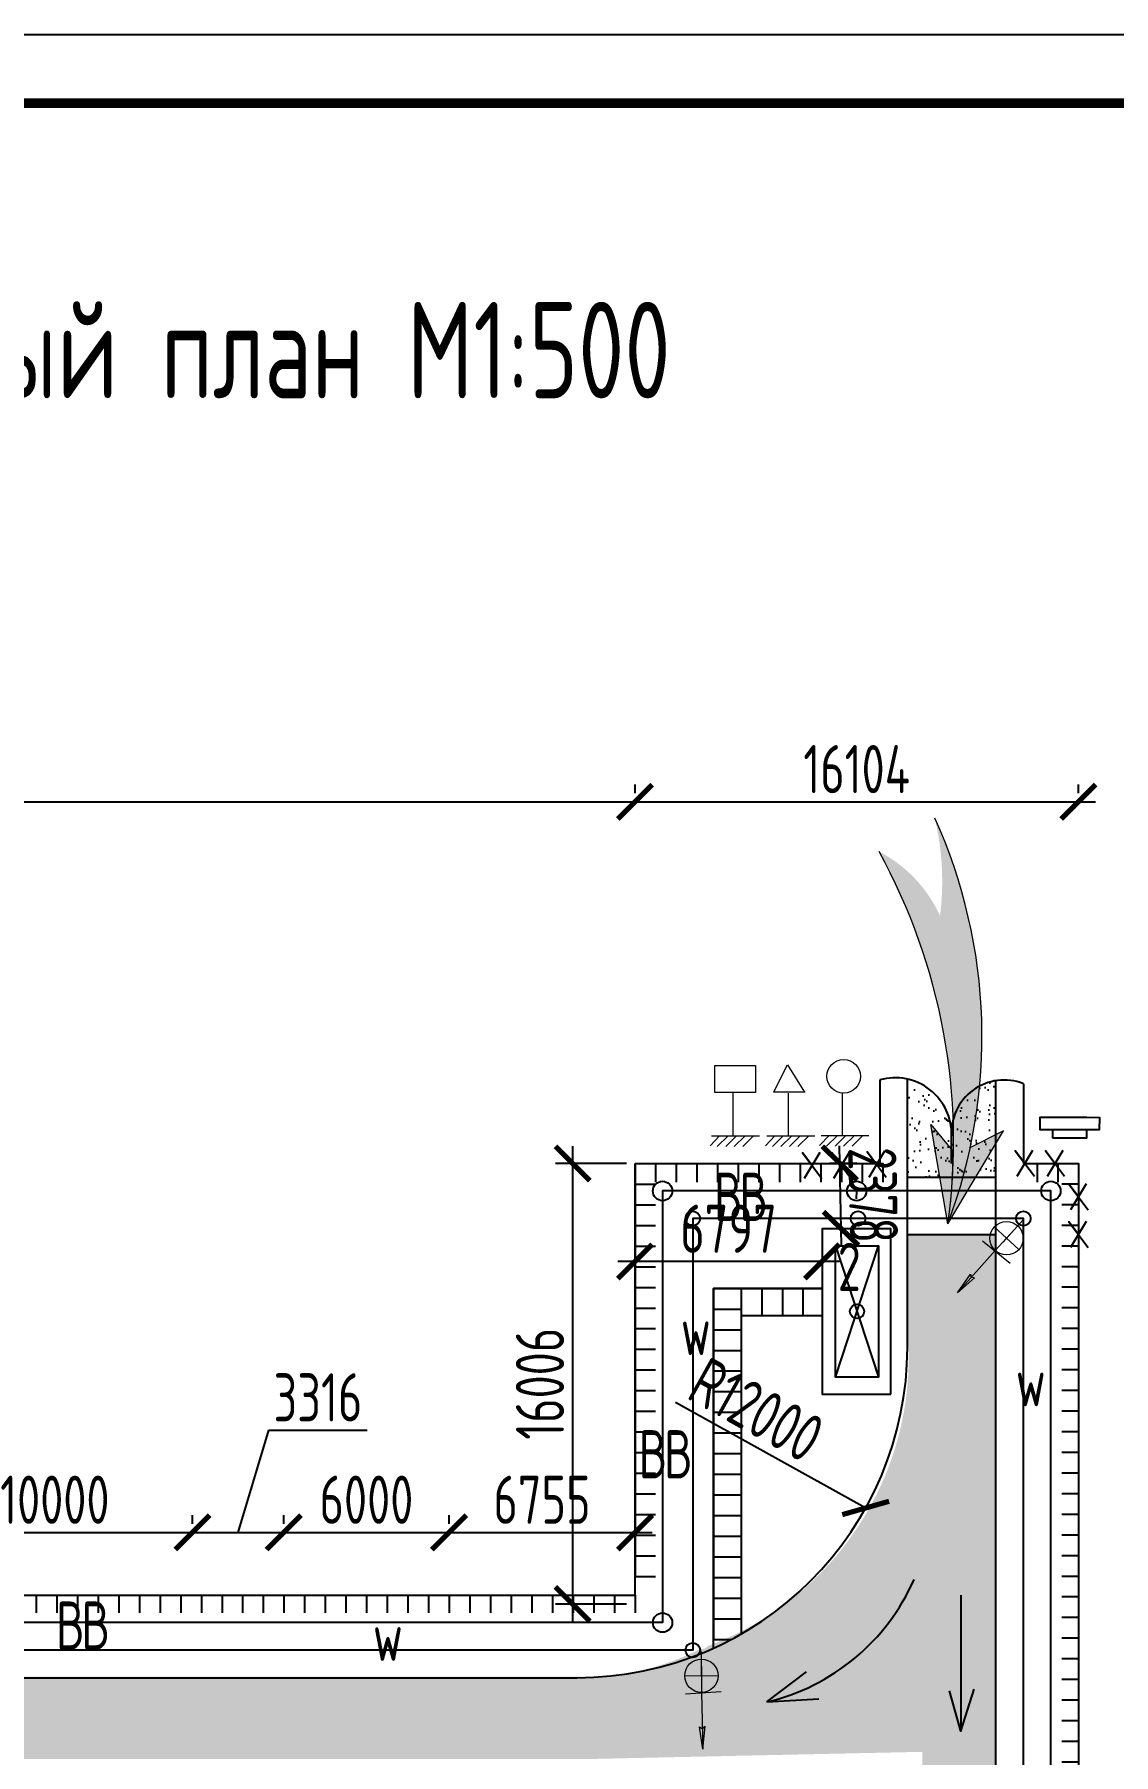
# Paper-space layout 'СГП' of a CAD drawing. Header units: millimetres. Extents: x 1 to 2190, y 0 to 1001.
# Drawn here: x 340.1 to 418.5, y 469.1 to 594.1 of the extents above; entities that cross this region are included whole.
import ezdxf

# ---------------------------------------------------------------- set-up
doc = ezdxf.new("R2010")
doc.units = ezdxf.units.MM
doc.header["$LTSCALE"] = 0.5
for name, color, linetype, lineweight in [('ЛИНИИ_01', 7, 'Continuous', 9), ('ТОЛСТЫЕ', 1, 'Continuous', 50), ('ТОНКИЕе', 7, 'Continuous', 25)]:
    doc.layers.add(name, color=color, linetype=linetype, lineweight=lineweight)
for name, color, linetype in [('размеры', 7, 'Continuous'), ('текст', 7, 'Continuous'), ('тонкие', 7, 'Continuous')]:
    doc.layers.add(name, color=color, linetype=linetype)
doc.styles.add('Наклонный', font='isocpeur.ttf', dxfattribs={"width": 0.7, "height": 3.5})
doc.dimstyles.new('СТРОИТЕЛЬНЫЙ', dxfattribs={"dimtxt": 3.5, "dimasz": 2.5, "dimexe": 1.25, "dimexo": 0.625, "dimtad": 1, "dimdec": 0, "dimlfac": 500, "dimdsep": 46, "dimtxsty": 'Наклонный', "dimblk1": 'ARCHTICK', "dimblk2": 'ARCHTICK', "dimsah": 1, "dimcen": 0, "dimdle": 1.25, "dimadec": 0, "dimazin": 0, "dimtfac": 0.75, "dimtdec": 0, "dimtmove": 0, "dimatfit": 3, "dimldrblk": 'ARCHTICK', "dimfxl": 1, "dimtolj": 1, "dimtzin": 0, "dimarcsym": 0})

# ---------------------------------------------------------------- blocks, each defined once
blk = doc.blocks.new('_ArchTick')
at = {"color": 0, "linetype": 'ByBlock', "const_width": 0.15}
blk.add_lwpolyline([(-0.5, -0.5), (0.5, 0.5)], dxfattribs=at)
blk = doc.blocks.new('*D886')
at = {"layer": 'Defpoints', "color": 0, "transparency": 16777216}
for p in [(331.555306633298, 485.2429005720159), (351.555306633298, 485.2429005720159), (351.555306633298, 485.2429005720159)]:
    blk.add_point(p, dxfattribs=at)
at = {"layer": 'размеры', "color": 0, "lineweight": -2, "transparency": 16777216}
for p, q in [((331.555306633298, 485.8679005720159), (331.555306633298, 486.4929005720159)), ((351.555306633298, 485.8679005720159), (351.555306633298, 486.4929005720159)), ((330.305306633298, 485.2429005720159), (352.805306633298, 485.2429005720159))]:
    blk.add_line(p, q, dxfattribs=at)
at = {"layer": 'размеры', "color": 0, "lineweight": -2, "transparency": 16777216, "xscale": 2.5, "yscale": 2.5, "zscale": 2.5, "rotation": 180}
blk.add_blockref('_ArchTick', (331.555306633298, 485.2429005720159), dxfattribs=at)
at = {"layer": 'размеры', "color": 0, "lineweight": -2, "transparency": 16777216, "xscale": 2.5, "yscale": 2.5, "zscale": 2.5}
blk.add_blockref('_ArchTick', (351.555306633298, 485.2429005720159), dxfattribs=at)
at = {"layer": 'размеры', "color": 0, "transparency": 16777216, "insert": (341.555306633298, 487.6179005720159), "char_height": 3.5, "attachment_point": 5, "style": 'Наклонный'}
blk.add_mtext('\\A1;10000', dxfattribs=at)
blk = doc.blocks.new('*D887')
at = {"layer": 'Defpoints', "color": 0, "transparency": 16777216}
for p in [(351.555306633298, 485.2429005720159), (358.1878144147295, 485.2429005720159), (358.1878144147295, 485.2429005720159)]:
    blk.add_point(p, dxfattribs=at)
at = {"layer": 'размеры', "color": 0, "lineweight": -2, "transparency": 16777216}
for p, q in [((354.8715605240137, 485.2429005720159), (357.1028105240137, 492.6804005720159)), ((357.1028105240137, 492.6804005720159), (364.2328105240137, 492.6804005720159)), ((351.555306633298, 485.8679005720159), (351.555306633298, 486.4929005720159)), ((358.1878144147295, 485.8679005720159), (358.1878144147295, 486.4929005720159)), ((350.305306633298, 485.2429005720159), (359.4378144147295, 485.2429005720159))]:
    blk.add_line(p, q, dxfattribs=at)
at = {"layer": 'размеры', "color": 0, "lineweight": -2, "transparency": 16777216, "xscale": 2.5, "yscale": 2.5, "zscale": 2.5, "rotation": 180}
blk.add_blockref('_ArchTick', (351.555306633298, 485.2429005720159), dxfattribs=at)
at = {"layer": 'размеры', "color": 0, "lineweight": -2, "transparency": 16777216, "xscale": 2.5, "yscale": 2.5, "zscale": 2.5}
blk.add_blockref('_ArchTick', (358.1878144147295, 485.2429005720159), dxfattribs=at)
at = {"layer": 'размеры', "color": 0, "transparency": 16777216, "insert": (360.6678105240137, 495.0554005720159), "char_height": 3.5, "attachment_point": 5, "style": 'Наклонный'}
blk.add_mtext('\\A1;3316', dxfattribs=at)
blk = doc.blocks.new('*D888')
at = {"layer": 'Defpoints', "color": 0, "transparency": 16777216}
for p in [(358.1878144147295, 485.2429005720159), (370.1878144147295, 485.2429005720159), (370.1878144147295, 485.2429005720159)]:
    blk.add_point(p, dxfattribs=at)
at = {"layer": 'размеры', "color": 0, "lineweight": -2, "transparency": 16777216}
for p, q in [((358.1878144147295, 485.8679005720159), (358.1878144147295, 486.4929005720159)), ((370.1878144147295, 485.8679005720159), (370.1878144147295, 486.4929005720159)), ((356.9378144147295, 485.2429005720159), (371.4378144147295, 485.2429005720159))]:
    blk.add_line(p, q, dxfattribs=at)
at = {"layer": 'размеры', "color": 0, "lineweight": -2, "transparency": 16777216, "xscale": 2.5, "yscale": 2.5, "zscale": 2.5, "rotation": 180}
blk.add_blockref('_ArchTick', (358.1878144147295, 485.2429005720159), dxfattribs=at)
at = {"layer": 'размеры', "color": 0, "lineweight": -2, "transparency": 16777216, "xscale": 2.5, "yscale": 2.5, "zscale": 2.5}
blk.add_blockref('_ArchTick', (370.1878144147295, 485.2429005720159), dxfattribs=at)
at = {"layer": 'размеры', "color": 0, "transparency": 16777216, "insert": (364.1878144147295, 487.6179005720159), "char_height": 3.5, "attachment_point": 5, "style": 'Наклонный'}
blk.add_mtext('\\A1;6000', dxfattribs=at)
blk = doc.blocks.new('*D889')
at = {"layer": 'Defpoints', "color": 0, "transparency": 16777216}
for p in [(370.1878144147295, 485.2429005720159), (383.6975652612928, 485.2429005720159), (383.6975652612928, 480.6889803076924)]:
    blk.add_point(p, dxfattribs=at)
at = {"layer": 'размеры', "color": 0, "lineweight": -2, "transparency": 16777216}
for p, q in [((370.1878144147295, 485.8679005720159), (370.1878144147295, 486.4929005720159)), ((383.6975652612928, 481.3139803076924), (383.6975652612928, 486.4929005720159)), ((368.9378144147295, 485.2429005720159), (384.9475652612928, 485.2429005720159))]:
    blk.add_line(p, q, dxfattribs=at)
at = {"layer": 'размеры', "color": 0, "lineweight": -2, "transparency": 16777216, "xscale": 2.5, "yscale": 2.5, "zscale": 2.5, "rotation": 180}
blk.add_blockref('_ArchTick', (370.1878144147295, 485.2429005720159), dxfattribs=at)
at = {"layer": 'размеры', "color": 0, "lineweight": -2, "transparency": 16777216, "xscale": 2.5, "yscale": 2.5, "zscale": 2.5}
blk.add_blockref('_ArchTick', (383.6975652612928, 485.2429005720159), dxfattribs=at)
at = {"layer": 'размеры', "color": 0, "transparency": 16777216, "insert": (376.9426898380111, 487.6179005720159), "char_height": 3.5, "attachment_point": 5, "style": 'Наклонный'}
blk.add_mtext('\\A1;6755', dxfattribs=at)
blk = doc.blocks.new('*D890')
at = {"layer": 'Defpoints', "color": 0, "transparency": 16777216}
for p in [(383.6975652612929, 512.0507975579551), (379.1677189151482, 480.0389803076926), (383.6975652612929, 480.0389803076926)]:
    blk.add_point(p, dxfattribs=at)
at = {"layer": 'размеры', "color": 0, "lineweight": -2, "transparency": 16777216}
for p, q in [((379.1677189151482, 513.3007975579551), (379.1677189151482, 478.7889803076926)), ((383.0725652612929, 512.0507975579551), (377.9177189151482, 512.0507975579551)), ((383.0725652612929, 480.0389803076926), (377.9177189151482, 480.0389803076926))]:
    blk.add_line(p, q, dxfattribs=at)
at = {"layer": 'размеры', "color": 0, "lineweight": -2, "transparency": 16777216, "xscale": 2.5, "yscale": 2.5, "zscale": 2.5}
for p, rotation in [((379.1677189151482, 512.0507975579551), 90), ((379.1677189151482, 480.0389803076926), 270)]:
    blk.add_blockref('_ArchTick', p, dxfattribs=dict(at, rotation=rotation))
at = {"layer": 'размеры', "color": 0, "transparency": 16777216, "insert": (376.7927189151483, 496.0448889328237), "char_height": 3.5, "attachment_point": 5, "rotation": 90, "style": 'Наклонный'}
blk.add_mtext('\\A1;16006', dxfattribs=at)
blk = doc.blocks.new('*D920')
at = {"layer": 'Defpoints', "color": 0, "transparency": 16777216}
for p in [(234.4316464253334, 538.3271175480018), (383.6975652612928, 538.3271175480018), (383.6975652612928, 538.3271175480018)]:
    blk.add_point(p, dxfattribs=at)
at = {"layer": 'размеры', "color": 0, "lineweight": -2, "transparency": 16777216}
for p, q in [((234.4316464253334, 538.9521175480018), (234.4316464253334, 539.5771175480018)), ((383.6975652612928, 538.9521175480018), (383.6975652612928, 539.5771175480018)), ((233.1816464253334, 538.3271175480018), (384.9475652612928, 538.3271175480018))]:
    blk.add_line(p, q, dxfattribs=at)
at = {"layer": 'размеры', "color": 0, "lineweight": -2, "transparency": 16777216, "xscale": 2.5, "yscale": 2.5, "zscale": 2.5, "rotation": 180}
blk.add_blockref('_ArchTick', (234.4316464253334, 538.3271175480018), dxfattribs=at)
at = {"layer": 'размеры', "color": 0, "lineweight": -2, "transparency": 16777216, "xscale": 2.5, "yscale": 2.5, "zscale": 2.5}
blk.add_blockref('_ArchTick', (383.6975652612928, 538.3271175480018), dxfattribs=at)
at = {"layer": 'размеры', "color": 0, "transparency": 16777216, "insert": (309.0646058433131, 540.7021175480018), "char_height": 3.5, "attachment_point": 5, "style": 'Наклонный'}
blk.add_mtext('\\A1;74633', dxfattribs=at)
blk = doc.blocks.new('*D921')
at = {"layer": 'Defpoints', "color": 0, "transparency": 16777216}
for p in [(383.6975652612928, 538.3271175480018), (415.9062832466385, 538.3271175480018), (415.9062832466385, 538.3271175480018)]:
    blk.add_point(p, dxfattribs=at)
at = {"layer": 'размеры', "color": 0, "lineweight": -2, "transparency": 16777216}
for p, q in [((383.6975652612928, 538.9521175480018), (383.6975652612928, 539.5771175480018)), ((415.9062832466385, 538.9521175480018), (415.9062832466385, 539.5771175480018)), ((382.4475652612928, 538.3271175480018), (417.1562832466385, 538.3271175480018))]:
    blk.add_line(p, q, dxfattribs=at)
at = {"layer": 'размеры', "color": 0, "lineweight": -2, "transparency": 16777216, "xscale": 2.5, "yscale": 2.5, "zscale": 2.5, "rotation": 180}
blk.add_blockref('_ArchTick', (383.6975652612928, 538.3271175480018), dxfattribs=at)
at = {"layer": 'размеры', "color": 0, "lineweight": -2, "transparency": 16777216, "xscale": 2.5, "yscale": 2.5, "zscale": 2.5}
blk.add_blockref('_ArchTick', (415.9062832466385, 538.3271175480018), dxfattribs=at)
at = {"layer": 'размеры', "color": 0, "transparency": 16777216, "insert": (399.8019242539656, 540.7021175480018), "char_height": 3.5, "attachment_point": 5, "style": 'Наклонный'}
blk.add_mtext('\\A1;16104', dxfattribs=at)
blk = doc.blocks.new('*D1062')
at = {"layer": 'Defpoints', "color": 0, "transparency": 16777216}
for p in [(379.4823377050197, 498.6889803076918), (400.4538589165668, 487.0187061860768)]:
    blk.add_point(p, dxfattribs=at)
at = {"layer": 'размеры', "color": 0, "lineweight": -2, "transparency": 16777216}
blk.add_line((386.6432383853793, 494.704067956582), (400.4538589165668, 487.0187061860768), dxfattribs=at)
at = {"layer": 'размеры', "color": 0, "lineweight": -2, "transparency": 16777216, "xscale": 2.5, "yscale": 2.5, "zscale": 2.5, "rotation": 330.9048495716024}
blk.add_blockref('_ArchTick', (400.4538589165668, 487.0187061860768), dxfattribs=at)
at = {"layer": 'размеры', "color": 0, "transparency": 16777216, "insert": (392.518886068055, 494.1523474122237), "char_height": 3.5, "attachment_point": 5, "rotation": 330.9048495716025, "style": 'Наклонный'}
blk.add_mtext('\\A1;R12000', dxfattribs=at)
blk = doc.blocks.new('*D1095')
at = {"layer": 'Defpoints', "color": 0, "transparency": 16777216}
for p in [(397.1975652612927, 512.0507975579549), (398.5695301066197, 512.0776544504556), (397.290650355501, 507.2956131346649)]:
    blk.add_point(p, dxfattribs=at)
at = {"layer": 'размеры', "color": 0, "lineweight": -2, "transparency": 16777216}
for p, q in [((398.6870798839878, 506.0727094583854), (398.5450654234598, 513.3274150192359)), ((397.8224455456828, 512.0630298995347), (399.8192906753999, 512.1021191336155)), ((397.9155306398911, 507.3078454762448), (399.9123757696081, 507.3469347103256))]:
    blk.add_line(p, q, dxfattribs=at)
at = {"layer": 'размеры', "color": 0, "lineweight": -2, "transparency": 16777216, "xscale": 2.5, "yscale": 2.5, "zscale": 2.5}
for p, rotation in [((398.5695301066197, 512.0776544504556), 91.12145007737286), ((398.6626152008279, 507.3224700271657), 271.1214500773729)]:
    blk.add_blockref('_ArchTick', p, dxfattribs=dict(at, rotation=rotation))
at = {"layer": 'размеры', "color": 0, "transparency": 16777216, "insert": (400.9906177344063, 509.7465451368144), "char_height": 3.5, "attachment_point": 5, "rotation": 271.12145007737286, "style": 'Наклонный'}
blk.add_mtext('\\A1;2378', dxfattribs=at)
blk = doc.blocks.new('*D1096')
at = {"layer": 'Defpoints', "color": 0, "transparency": 16777216}
for p in [(383.6975652612928, 506.7969054090467), (397.290650355501, 507.295613134665), (383.6975652612928, 504.9312459667171)]:
    blk.add_point(p, dxfattribs=at)
at = {"layer": 'размеры', "color": 0, "lineweight": -2, "transparency": 16777216}
for p, q in [((397.290650355501, 506.670613134665), (397.290650355501, 503.6812459667171)), ((383.6975652612928, 506.1719054090467), (383.6975652612928, 503.6812459667171)), ((398.540650355501, 504.9312459667171), (382.4475652612928, 504.9312459667171))]:
    blk.add_line(p, q, dxfattribs=at)
at = {"layer": 'размеры', "color": 0, "lineweight": -2, "transparency": 16777216, "xscale": 2.5, "yscale": 2.5, "zscale": 2.5, "rotation": 180}
blk.add_blockref('_ArchTick', (383.6975652612928, 504.9312459667171), dxfattribs=at)
at = {"layer": 'размеры', "color": 0, "lineweight": -2, "transparency": 16777216, "xscale": 2.5, "yscale": 2.5, "zscale": 2.5}
blk.add_blockref('_ArchTick', (397.290650355501, 504.9312459667171), dxfattribs=at)
at = {"layer": 'размеры', "color": 0, "transparency": 16777216, "insert": (390.4941078083968, 507.3062459667171), "char_height": 3.5, "attachment_point": 5, "style": 'Наклонный'}
blk.add_mtext('\\A1;6797', dxfattribs=at)

psp = doc.layouts.new('СГП')

# ---------------------------------------------------------------- hatches: boundary and pattern name
at = {"layer": 'размеры', "lineweight": 9}
for points in [[(405.4774394919358, 537.1454289702863, -0.08970035676984574), (405.8529311198023, 530.0401510635218, -2.138030897860004e-05), (405.8532807684037, 530.0393813017379, 2.138030897289764e-05), (405.8529311198023, 530.0401510635218, -4.935214191338821e-06), (405.8528814767105, 530.0397595786724, 4.935214191338821e-06), (405.8529311198023, 530.0401510635218, 0.1675100277211067), (401.4218470825869, 534.7176967741436, -0.1619952801380278), (406.4189829075129, 507.6636586395873), (406.4190938326794, 507.6638434814183, 0.199010551649824)], [(406.7610711792021, 511.1182505944864, 0.01476384780131017), (406.7862162814234, 512.9424145307357), (405.1939720071074, 514.8845052582831), (406.4191390645345, 507.6647786098497, 0.01991965994687339)], [(410.4725493557853, 514.4183770980092), (408.0477883561022, 513.2037047154424, -0.03752727484990891), (406.4190938326794, 507.6638434814183)]]:
    psp.add_hatch(color=256, dxfattribs=at).paths.add_polyline_path(points)
at = {"layer": 'тонкие', "transparency": 33554687}
h = psp.add_hatch(dxfattribs=at)
h.set_pattern_fill('AR-SAND', scale=0.03)
h.set_pattern_definition([(37.50000000000001, (-0.07652394765045756, 0.05258672223175154), (-0.04800093887952137, 1.468239711988027), [0, -1.15824, 0, -1.2954, 0, -1.23825]), (7.499999999999999, (-0.07652394765045756, 0.05258672223175154), (1.348569849414008, 2.150475301705063), [0, -0.6248400000000001, 0, -1.04394, 0, -0.40005]), (327.5, (-1.013783947650458, 0.05258672223175154), (2.372977110724374, 0.004311554035637286), [0, -0.3809999999999999, 0, -1.3716, 0, -1.7907]), (317.5, (-1.013783947650458, 0.05258672223175154), (2.290669357416891, 0.6687879697716489), [0, -0.1905, 0, -0.8991599999999998, 0, -1.0287])])
h.paths.add_polyline_path([(406.6888478479048, 514.4106583277411, -0.02190996202957804), (406.6943104758293, 514.0507975579554, -0.02356026894981517), (406.6888478479048, 514.4106583277411, 0.3347853405601999), (403.4823377050201, 518.1783549218128), (403.4823377050201, 512.0507975579549), (403.4823377050201, 511.0507975579548), (409.9062832466385, 511.0507975579548), (409.9062832466385, 518.0620627287274, 0.3595811659035494)])
h = psp.add_hatch(dxfattribs=at)
h.set_pattern_fill('AR-SAND', scale=0.03)
h.set_pattern_definition([(37.50000000000001, (0.5875013673772855, 0.6611234265805024), (-0.04800093887952137, 1.468239711988027), [0, -1.15824, 0, -1.2954, 0, -1.23825]), (7.499999999999999, (0.5875013673772855, 0.6611234265805024), (1.348569849414008, 2.150475301705063), [0, -0.6248400000000001, 0, -1.04394, 0, -0.40005]), (327.5, (-0.3497586326227147, 0.6611234265805024), (2.372977110724374, 0.004311554035637286), [0, -0.3809999999999999, 0, -1.3716, 0, -1.7907]), (317.5, (-0.3497586326227147, 0.6611234265805024), (2.290669357416891, 0.6687879697716489), [0, -0.1905, 0, -0.8991599999999998, 0, -1.0287])])
edge = h.paths.add_edge_path()
edge.add_line((409.8160738257857, 506.898285112258), (403.4059961872144, 506.898285112258))
edge.add_line((403.4059961872144, 506.898285112258), (403.5394713472451, 499.297517012041))
edge.add_arc((381.2285052552062, 497.9471446510527), 22.35179441283031, -69.69425083468252, 3.463604715130316, ccw=False)
edge.add_arc((388.5555905763206, 477.2975170120413), 0.531629223122321, 257.918906680566, 323.91856666645396, ccw=False)
edge.add_arc((379.9892103180422, 493.3892509059815), 18.63957639676645, 270.4830739203128, 296.9755837467448, ccw=False)
edge.add_line((380.1463630200479, 474.750337008462), (325.8257941570428, 474.7503370084621))
edge.add_line((325.8257941570428, 474.7503370084621), (325.8257941570428, 468.7575353471768))
edge.add_line((325.8257941570428, 468.7575353471768), (337.3301654474814, 468.7575353471768))
edge.add_line((337.3301654474814, 468.7575353471768), (337.3301654474814, 469.9660420926438))
edge.add_line((337.3301654474814, 469.9660420926438), (337.5981627593085, 468.7832675134143))
edge.add_line((337.5981627593085, 468.7832675134143), (380.5667769028952, 468.7832675134143))
edge.add_line((380.5667769028952, 468.7832675134143), (404.5667769028952, 469.3010306421232))
edge.add_line((404.5667769028952, 469.3010306421232), (404.5667769028952, 468.2711142109))
edge.add_line((404.5667769028952, 468.2711142109), (409.8160738257857, 468.2711142109))
edge.add_line((409.8160738257857, 468.2711142109), (409.8160738257857, 506.898285112258))
h.paths.add_polyline_path([(395.1912611726912, 469.3972957056337), (400.490049051479, 469.3972957056337)], flags=16)

# ---------------------------------------------------------------- linework, layer by layer
at = {"layer": 'ЛИНИИ_01', "lineweight": 20}
for p, q in [((409.7895717601647, 507.4365133623141), (411.5804188388752, 505.7959186070436)), ((411.5052926771452, 507.5116395240339), (409.8646979218861, 505.7207924453334)), ((411.8781548392683, 507.9186499156352), (410.4297212656936, 506.3375629192117)), ((409.8646979218861, 505.7207924453334), (407.118637342544, 502.6558516030283)), ((407.118637342544, 502.6558516030283), (408.0610565717119, 504.0060133792818)), ((407.118637342544, 502.6558516030283), (408.3575715703415, 503.7403481704692)), ((408.0610565717119, 504.0060133792818), (408.1264489197845, 503.7482966519751)), ((408.3575715703415, 503.7403481704692), (408.0942470067993, 503.7771482378384)), ((388.5076199646541, 476.5910460586705), (388.526979869547, 474.4468862928414)), ((388.5126036768015, 476.0390869900542), (388.5345320268485, 473.6104652496966)), ((387.309256981645, 474.813811944852), (389.7378787220177, 474.8357402948974)), ((388.5345320268485, 473.6104652496966), (388.6172012259399, 469.4961151338497)), ((388.6172012259399, 469.4961151338497), (388.3853471955675, 471.1262484210878)), ((388.3853471955675, 471.1262484210878), (388.6089599073997, 470.9824032757849)), ((388.7833863688161, 471.134246179855), (388.5657323375143, 470.9815347088349)), ((388.6172012259399, 469.4961151338497), (388.7833863688161, 471.134246179855))]:
    psp.add_line(p, q, dxfattribs=at)
for centre in [(410.6849952995149, 506.6162159846845), (388.5235678518238, 474.8247761198755)]:
    psp.add_circle(centre, 1.214360367678296, dxfattribs=at)
at = {"layer": 'размеры', "color": 0, "lineweight": 20}
for p, q in [((389.484512693085, 519.1702829285784), (392.4456928573218, 519.1702829285784)), ((389.484512693085, 517.2050894975268), (389.484512693085, 519.1702829285784)), ((392.4456928573218, 519.1702829285784), (392.4456928573218, 517.2050894975268)), ((393.7709914467187, 517.2464641420197), (394.7856601291924, 519.2116575730734)), ((394.7856601291924, 519.2116575730734), (396.0074122881988, 517.225776819771)), ((392.4456928573218, 517.2050894975268), (389.484512693085, 517.2050894975268)), ((390.8309072019829, 514.0763851414786), (390.8309072019829, 517.1671704811722)), ((393.7502802837762, 517.2464641420197), (396.0488252297864, 517.2464641420197)), ((394.8433266884595, 514.0682151819326), (394.8433266884595, 517.1590005216099)), ((398.7803995835193, 514.0927993751657), (398.7803995835193, 517.1835847148441)), ((389.1554238565795, 513.3334158012274), (389.8414683401706, 514.0667846261899)), ((389.2627427779435, 514.06907444431), (392.7402005268732, 514.06907444431)), ((389.6697662974248, 513.2789757239634), (390.4575751996372, 514.0667846261899)), ((390.2858731568913, 513.2789757239634), (391.0736820591328, 514.0667846261899)), ((390.9019800163869, 513.2789757239634), (391.6897889185993, 514.0667846261899)), ((391.5180868758534, 513.2789757239634), (392.305895778095, 514.0667846261899)), ((393.1678433430852, 513.325245841665), (393.8538878266763, 514.0586146666437)), ((393.27516226442, 514.0609044847488), (396.7526200133498, 514.0609044847488)), ((393.6821857839304, 513.2708057644174), (394.4699946861429, 514.0586146666437)), ((394.298292643397, 513.2708057644174), (395.0861015456094, 514.0586146666437)), ((394.9143995028635, 513.2708057644174), (395.702208405105, 514.0586146666437)), ((395.5305063623591, 513.2708057644174), (396.3183152645715, 514.0586146666437)), ((397.1049162381451, 513.3498300348992), (397.7909607217362, 514.0831988598782)), ((397.212235159509, 514.0854886779821), (400.6896929084096, 514.0854886779821)), ((397.6192586789903, 513.2953899576505), (398.4070675812027, 514.0831988598782)), ((398.2353655384568, 513.2953899576505), (399.0231744406692, 514.0831988598782)), ((398.8514723979233, 513.2953899576505), (399.6392813001648, 514.0831988598782)), ((399.4675792574189, 513.2953899576505), (400.2553881596314, 514.0831988598782))]:
    psp.add_line(p, q, dxfattribs=at)
at = {"layer": 'размеры', "lineweight": 9}
for p, q in [((406.4191751394155, 507.6645660258068), (405.1937367639204, 514.8858915112701)), ((405.1937664242986, 514.8847560115464), (406.7908837939109, 512.9367214766864)), ((406.4192123025496, 507.6640408953438), (410.4725493557742, 514.4183770980128)), ((410.4725493557742, 514.4183770980128), (407.9824274337083, 513.1709624750868))]:
    psp.add_line(p, q, dxfattribs=at)
at = {"layer": 'размеры', "lineweight": 20}
for p, q in [((408.9434892341421, 506.4394498156801), (410.9513675129992, 504.8034698254132)), ((387.3706976333893, 473.5075897573279), (389.9548719620456, 473.6809355111663))]:
    psp.add_line(p, q, dxfattribs=at)
at = {"layer": 'размеры', "color": 0, "lineweight": 20}
psp.add_circle((398.8544515001913, 518.382462025028), 1.21763944811989, dxfattribs=at)
at = {"layer": 'размеры', "lineweight": 9}
for centre, radius, start, end in [((370.3798493418008, 521.2685658955579), 38.52162529592331, 339.3194752966173, 24.34210224757059), ((363.2647963457255, 513.6812017674254), 43.57171838590821, 352.0635219412476, 28.86868140219774), ((375.891343506414, 512.4560281820457), 30.89870119382171, 351.1581966276299, 0.9031900811228988)]:
    psp.add_arc(centre, radius, start, end, dxfattribs=at)
at = {"layer": 'ТОЛСТЫЕ', "color": 0, "const_width": 0.7}
psp.add_lwpolyline([(20.90752028795123, 5.083437231312928), (835.9075202879512, 5.083437231312928), (835.9075202879512, 589.0834372313129), (20.90752028795123, 589.0834372313129)], close=True, dxfattribs=at)
at = {"layer": 'тонкие', "color": 0}
psp.add_lwpolyline([(840.9075202879512, 0.0834372313129279), (0.907520287951229, 0.0834372313129279), (0.907520287951229, 594.0834372313129), (840.9075202879512, 594.0834372313129)], close=True, dxfattribs=at)
at = {"layer": 'ТОНКИЕе', "color": 0}
psp.add_lwpolyline([(506.0456544930107, 90.65285980953553), (264.4316464253334, 90.65285980953553, -0.4142135623730951), (240.4316464253334, 114.6528598095355), (240.4316464253334, 450.6889803076924, -0.4142135623730951), (264.4316464253334, 474.6889803076924), (379.4823377050201, 474.6889803076922, 0.4142135623730953), (403.4823377050201, 498.6889803076922), (403.4823377050201, 518.0831291002291)], format="xyb", dxfattribs=at)
at = {"layer": 'ТОНКИЕе'}
for points in [[(401.4823377050201, 518.1255975599456), (401.4823377050201, 512.0507975579549)], [(403.4823377050201, 512.0507975579549), (403.4823377050201, 518.1783549218128)], [(409.9062832466385, 363.0441355276169), (409.9062832466385, 518.0620627287274)], [(411.9062832466385, 517.8446866004056), (411.9062832466385, 512.0507975579549)], [(414.0237236251653, 514.504074964219), (413.1237236251653, 514.504074964219), (413.1237236251653, 515.404074964219), (416.5239664029467, 515.404074964219), (417.4462485215502, 515.3809155473616), (417.4239664029466, 514.504074964219), (416.5239664029467, 514.504074964219)], [(406.6943104758293, 512.0507975579549), (406.6943104758293, 514.0507975579549)], [(414.0237236251653, 513.9125576026604), (416.5239664029467, 513.9125576026604), (416.5239664029467, 514.504074964219), (414.0237236251653, 514.504074964219), (414.0237236251653, 513.9125576026604)], [(396.5570964406063, 511.8914528952428), (395.8659424253297, 512.8122886259864), (397.2589380639744, 510.9563778904888)], [(396.0062844803867, 510.9712015601125), (397.1457940096603, 512.8665143551948)], [(398.6968331065284, 511.8914528952428), (398.0056790912518, 512.8122886259864), (399.3986747298965, 510.9563778904888)], [(398.1460211463088, 510.9712015601125), (399.2855306755824, 512.8665143551948)], [(401.2463688603086, 511.9824218378835), (400.555214845032, 512.9032575686272), (401.9482104836767, 511.0473468331296)], [(400.6955569000891, 511.0621705027532), (401.8350664293627, 512.9574832978356)], [(412.0071074803484, 512.0507975579549), (411.3159534650718, 512.9716332886985), (412.7089491037165, 511.1157225532009)], [(411.4562955201288, 511.1305462228246), (412.5958050494024, 513.0258590179069)], [(414.2050616357367, 512.0507975579549), (413.5139076204601, 512.9716332886985), (414.9069032591048, 511.1157225532009)], [(413.6542496755171, 511.1305462228246), (414.7937592047907, 513.0258590179069)], [(234.4316464253334, 474.6889803076924), (234.4316464253334, 480.6889803076924), (383.6975652612928, 480.6889803076924), (383.6975652612928, 512.0507975579549)], [(383.6975652612928, 512.0507975579549), (401.4823377050201, 512.0507975579549)], [(383.6975652612928, 512.0507975579549), (385.1975652612928, 512.0507975579549), (385.1975652612928, 510.6875737646555)], [(383.6975652612928, 512.0507975579549), (383.6975652612928, 510.5507975579548), (385.1780048589017, 510.5507975579548)], [(385.1975652612928, 512.0507975579549), (386.6975652612928, 512.0507975579549), (386.6975652612928, 510.6875737646555)], [(386.6975652612928, 512.0507975579549), (388.1975652612928, 512.0507975579549), (388.1975652612928, 510.6875737646555)], [(388.1975652612928, 512.0507975579549), (389.6975652612928, 512.0507975579549), (389.6975652612928, 510.6875737646555)], [(389.6975652612928, 512.0507975579549), (391.1975652612928, 512.0507975579549), (391.1975652612928, 510.6875737646555)], [(391.1975652612928, 512.0507975579549), (392.6975652612928, 512.0507975579549), (392.6975652612928, 510.6875737646555)], [(392.6975652612928, 512.0507975579549), (394.1975652612928, 512.0507975579549), (394.1975652612928, 510.6875737646555)], [(394.1975652612928, 512.0507975579549), (395.6975652612928, 512.0507975579549), (395.6975652612928, 510.6875737646555)], [(395.6975652612928, 512.0507975579549), (397.1975652612928, 512.0507975579549), (397.1975652612928, 510.6875737646555)], [(397.1975652612928, 512.0507975579549), (398.6975652612928, 512.0507975579549), (398.6975652612928, 510.6875737646555)], [(397.1975652612928, 512.0507975579549), (398.6975652612928, 512.0507975579549), (398.6975652612928, 510.6875737646555)], [(398.6975652612928, 512.0507975579549), (400.1975652612928, 512.0507975579549), (400.1975652612928, 510.6875737646555)], [(400.1975652612928, 512.0507975579549), (401.6975652612928, 512.0507975579549), (401.6975652612928, 510.6875737646555)], [(411.9062832466385, 512.0507975579549), (415.9062832466385, 512.0507975579549)], [(412.0260502847656, 512.0782026203658), (412.9062832466385, 512.0507975579549), (412.9062832466385, 510.6875737646555)], [(412.9062832466385, 512.0507975579549), (414.4062832466385, 512.0507975579549), (414.4062832466385, 510.6875737646555)], [(415.9062832466385, 512.0507975579549), (415.9062832466385, 510.5507975579548), (414.7062832466385, 510.5507975579548)], [(415.9062832466385, 512.0507975579549), (415.9062832466385, 512.0507975579549), (415.9062832466385, 382.6454769692977), (415.9062832466385, 382.6454769692977), (474.372025418842, 382.6454769692977)], [(383.6975652612928, 510.5469054090467), (383.6975652612928, 509.0469054090467), (385.1780048589017, 509.0469054090467)], [(415.9062832466385, 510.5507975579548), (415.9062832466385, 509.0507975579548), (414.7062832466385, 509.0507975579548)], [(415.9059880402704, 509.6173712464351), (415.2148340249938, 510.5382069771788), (416.6078296636384, 508.6822962416812)], [(415.3551760800508, 508.6971199113049), (416.4946856093244, 510.5924327063871)], [(383.6975652612928, 509.0469054090467), (383.6975652612928, 507.5469054090467), (385.1780048589017, 507.5469054090467)], [(415.9062832466385, 509.0507975579548), (415.9062832466385, 507.5507975579548), (414.7062832466385, 507.5507975579548)], [(383.6975652612928, 507.5469054090467), (383.6975652612928, 506.0469054090467), (385.1780048589017, 506.0469054090467)], [(415.9062832466385, 507.5507975579548), (415.9062832466385, 506.0507975579548), (414.7062832466385, 506.0507975579548)], [(415.9059880402704, 506.8884732678653), (415.2148340249938, 507.809308998609), (416.6078296636384, 505.9533982631113)], [(415.3551760800508, 505.968221932735), (416.4946856093244, 507.8635347278172)], [(402.2811786709003, 495.2916709849709), (402.2906487984986, 507.2916672481657), (397.290650355501, 507.295613134665), (397.2811802279026, 495.2956168714704), (402.2811786709003, 495.2916709849709)], [(383.6975652612928, 506.0469054090467), (383.6975652612928, 504.5469054090467), (385.1780048589017, 504.5469054090467)], [(398.2715837799578, 496.5299548431744), (401.3795190607007, 506.074552728251)], [(398.2715837799578, 506.074552728251), (401.3795190607007, 496.5299548431744)], [(415.9062832466385, 506.0507975579548), (415.9062832466385, 504.5507975579548), (414.7062832466385, 504.5507975579548)], [(383.6975652612928, 504.5469054090467), (383.6975652612928, 503.0469054090467), (385.1780048589017, 503.0469054090467)], [(415.9062832466385, 504.5507975579548), (415.9062832466385, 503.0507975579548), (414.7062832466385, 503.0507975579548)], [(383.6975652612928, 503.0469054090467), (383.6975652612928, 501.5469054090467), (385.1780048589017, 501.5469054090467)], [(389.4001149530264, 476.8340565041433), (389.4001149530264, 502.97169155993), (389.4001149530264, 502.97169155993), (397.2872380136852, 502.97169155993), (397.2872380136852, 502.97169155993), (389.4001149530264, 502.97169155993)], [(389.4001149530264, 502.97169155993), (389.4001149530264, 501.47169155993), (391.4001149530264, 501.47169155993)], [(391.4001149530264, 502.97169155993), (391.4001149530264, 477.8571156415875)], [(397.2872380136852, 502.97169155993), (397.2872380136852, 500.97169155993), (391.4001149530264, 500.97169155993)], [(391.4001149530264, 502.97169155993), (392.9001149530264, 502.97169155993), (392.9001149530264, 500.97169155993)], [(392.9001149530264, 502.97169155993), (394.4001149530264, 502.97169155993), (394.4001149530264, 500.97169155993)], [(394.4001149530264, 502.97169155993), (395.9001149530264, 502.97169155993), (395.9001149530264, 500.9716915599299)], [(415.9062832466385, 503.0507975579548), (415.9062832466385, 501.5507975579548), (414.7062832466385, 501.5507975579548)], [(383.6975652612928, 501.5469054090467), (383.6975652612928, 500.0469054090467), (385.1780048589017, 500.0469054090467)], [(389.4001149530264, 501.47169155993), (389.4001149530264, 499.97169155993), (391.4001149530264, 499.97169155993)], [(415.9062832466385, 501.5507975579548), (415.9062832466385, 500.0507975579548), (414.7062832466385, 500.0507975579548)], [(383.6975652612928, 500.0469054090467), (383.6975652612928, 498.5469054090467), (385.1780048589017, 498.5469054090467)], [(389.4001149530264, 499.97169155993), (389.4001149530264, 498.47169155993), (391.4001149530264, 498.47169155993)], [(415.9062832466385, 500.0507975579548), (415.9062832466385, 498.5507975579548), (414.7062832466385, 498.5507975579548)], [(383.6975652612928, 498.5469054090467), (383.6975652612928, 497.0469054090467), (385.1780048589017, 497.0469054090467)], [(389.4001149530264, 498.47169155993), (389.4001149530264, 496.97169155993), (391.4001149530264, 496.97169155993)], [(415.9062832466385, 498.5507975579548), (415.9062832466385, 497.0507975579548), (414.7062832466385, 497.0507975579548)], [(383.6975652612928, 497.0469054090467), (383.6975652612928, 495.5469054090467), (385.1780048589017, 495.5469054090467)], [(389.4001149530264, 496.97169155993), (389.4001149530264, 495.47169155993), (391.4001149530264, 495.47169155993)], [(415.9062832466385, 497.0507975579548), (415.9062832466385, 495.5507975579548), (414.7062832466385, 495.5507975579548)], [(383.6975652612928, 495.5469054090467), (383.6975652612928, 494.0469054090467), (385.1780048589017, 494.0469054090467)], [(389.4001149530264, 495.47169155993), (389.4001149530264, 493.97169155993), (391.4001149530264, 493.97169155993)], [(415.9062832466385, 495.5507975579548), (415.9062832466385, 494.0507975579548), (414.7062832466385, 494.0507975579548)], [(383.6975652612928, 494.0469054090467), (383.6975652612928, 492.5469054090467), (385.1780048589017, 492.5469054090467)], [(389.4001149530264, 493.97169155993), (389.4001149530264, 492.47169155993), (391.4001149530264, 492.47169155993)], [(415.9062832466385, 494.0507975579548), (415.9062832466385, 492.5507975579548), (414.7062832466385, 492.5507975579548)], [(383.6975652612928, 492.5469054090467), (383.6975652612928, 491.0469054090467), (385.1780048589017, 491.0469054090467)], [(389.4001149530264, 492.47169155993), (389.4001149530264, 490.97169155993), (391.4001149530264, 490.97169155993)], [(415.9062832466385, 492.5507975579548), (415.9062832466385, 491.0507975579548), (414.7062832466385, 491.0507975579548)], [(383.6975652612928, 491.0469054090467), (383.6975652612928, 489.5469054090467), (385.1780048589017, 489.5469054090467)], [(389.4001149530264, 490.97169155993), (389.4001149530264, 489.47169155993), (391.4001149530264, 489.47169155993)], [(415.9062832466385, 491.0507975579548), (415.9062832466385, 489.5507975579548), (414.7062832466385, 489.5507975579548)], [(383.6975652612928, 489.5469054090467), (383.6975652612928, 488.0469054090467), (385.1780048589017, 488.0469054090467)], [(389.4001149530264, 489.47169155993), (389.4001149530264, 487.97169155993), (391.4001149530264, 487.97169155993)], [(415.9062832466385, 489.5507975579548), (415.9062832466385, 488.0507975579548), (414.7062832466385, 488.0507975579548)], [(383.6975652612928, 488.0469054090467), (383.6975652612928, 486.5469054090467), (385.1780048589017, 486.5469054090467)], [(389.4001149530264, 487.97169155993), (389.4001149530264, 486.47169155993), (391.4001149530264, 486.47169155993)], [(415.9062832466385, 488.0507975579548), (415.9062832466385, 486.5507975579548), (414.7062832466385, 486.5507975579548)], [(383.6975652612928, 486.5469054090467), (383.6975652612928, 485.0469054090467), (385.1780048589017, 485.0469054090467)], [(389.4001149530264, 486.47169155993), (389.4001149530264, 484.97169155993), (391.4001149530264, 484.97169155993)], [(415.9062832466385, 486.5507975579548), (415.9062832466385, 485.0507975579548), (414.7062832466385, 485.0507975579548)], [(383.6975652612928, 485.0469054090467), (383.6975652612928, 483.5469054090467), (385.1780048589017, 483.5469054090467)], [(389.4001149530264, 484.97169155993), (389.4001149530264, 483.47169155993), (391.4001149530264, 483.47169155993)], [(415.9062832466385, 485.0507975579548), (415.9062832466385, 483.5507975579548), (414.7062832466385, 483.5507975579548)], [(383.6975652612928, 483.5469054090467), (383.6975652612928, 482.0469054090467), (385.1780048589017, 482.0469054090467)], [(389.4001149530264, 483.47169155993), (389.4001149530264, 481.97169155993), (391.4001149530264, 481.97169155993)], [(415.9062832466385, 483.5507975579548), (415.9062832466385, 482.0507975579548), (414.7062832466385, 482.0507975579548)], [(389.4001149530264, 481.97169155993), (389.4001149530264, 480.47169155993), (391.4001149530264, 480.47169155993)], [(415.9062832466385, 482.0507975579548), (415.9062832466385, 480.5507975579548), (414.7062832466385, 480.5507975579548)], [(340.1975652612928, 480.6889803076924), (340.1975652612928, 479.3889803076923)], [(340.1975652612928, 480.6889803076924), (340.1975652612928, 479.3889803076923)], [(341.6975652612928, 480.6889803076924), (341.6975652612928, 479.3889803076923)], [(341.6975652612928, 480.6889803076924), (341.6975652612928, 479.3889803076923)], [(343.1975652612928, 480.6889803076924), (343.1975652612928, 479.3889803076923)], [(343.1975652612928, 480.6889803076924), (343.1975652612928, 479.3889803076923)], [(344.6975652612928, 480.6889803076924), (344.6975652612928, 479.3889803076923)], [(344.6975652612928, 480.6889803076924), (344.6975652612928, 479.3889803076923)], [(346.1975652612928, 480.6889803076924), (346.1975652612928, 479.3889803076923)], [(346.1975652612928, 480.6889803076924), (346.1975652612928, 479.3889803076923)], [(347.6975652612928, 480.6889803076924), (347.6975652612928, 479.3889803076923)], [(347.6975652612928, 480.6889803076924), (347.6975652612928, 479.3889803076923)], [(349.1975652612928, 480.6889803076924), (349.1975652612928, 479.3889803076923)], [(349.1975652612928, 480.6889803076924), (349.1975652612928, 479.3889803076923)], [(350.6975652612928, 480.6889803076924), (350.6975652612928, 479.3889803076923)], [(350.6975652612928, 480.6889803076924), (350.6975652612928, 479.3889803076923)], [(352.1975652612928, 480.6889803076924), (352.1975652612928, 479.3889803076923)], [(352.1975652612928, 480.6889803076924), (352.1975652612928, 479.3889803076923)], [(353.6975652612928, 480.6889803076924), (353.6975652612928, 479.3889803076923)], [(353.6975652612928, 480.6889803076924), (353.6975652612928, 479.3889803076923)], [(355.1975652612928, 480.6889803076924), (355.1975652612928, 479.3889803076923)], [(355.1975652612928, 480.6889803076924), (355.1975652612928, 479.3889803076923)], [(356.6975652612928, 480.6889803076924), (356.6975652612928, 479.3889803076923)], [(356.6975652612928, 480.6889803076924), (356.6975652612928, 479.3889803076923)], [(358.1975652612928, 480.6889803076924), (358.1975652612928, 479.3889803076923)], [(358.1975652612928, 480.6889803076924), (358.1975652612928, 479.3889803076923)], [(359.6975652612928, 480.6889803076924), (359.6975652612928, 479.3889803076923)], [(359.6975652612928, 480.6889803076924), (359.6975652612928, 479.3889803076923)], [(361.1975652612928, 480.6889803076924), (361.1975652612928, 479.3889803076923)], [(361.1975652612928, 480.6889803076924), (361.1975652612928, 479.3889803076923)], [(362.6975652612928, 480.6889803076924), (362.6975652612928, 479.3889803076923)], [(362.6975652612928, 480.6889803076924), (362.6975652612928, 479.3889803076923)], [(364.1975652612928, 480.6889803076924), (364.1975652612928, 479.3889803076923)], [(364.1975652612928, 480.6889803076924), (364.1975652612928, 479.3889803076923)], [(365.6975652612928, 480.6889803076924), (365.6975652612928, 479.3889803076923)], [(365.6975652612928, 480.6889803076924), (365.6975652612928, 479.3889803076923)], [(367.1975652612928, 480.6889803076924), (367.1975652612928, 479.3889803076923)], [(367.1975652612928, 480.6889803076924), (367.1975652612928, 479.3889803076923)], [(368.6975652612928, 480.6889803076924), (368.6975652612928, 479.3889803076923)], [(368.6975652612928, 480.6889803076924), (368.6975652612928, 479.3889803076923)], [(370.1975652612928, 480.6889803076924), (370.1975652612928, 479.3889803076923)], [(370.1975652612928, 480.6889803076924), (370.1975652612928, 479.3889803076923)], [(371.6975652612928, 480.6889803076924), (371.6975652612928, 479.3889803076923)], [(371.6975652612928, 480.6889803076924), (371.6975652612928, 479.3889803076923)], [(373.1975652612928, 480.6889803076924), (373.1975652612928, 479.3889803076923)], [(373.1975652612928, 480.6889803076924), (373.1975652612928, 479.3889803076923)], [(374.6975652612928, 480.6889803076924), (374.6975652612928, 479.3889803076923)], [(374.6975652612928, 480.6889803076924), (374.6975652612928, 479.3889803076923)], [(376.1975652612928, 480.6889803076924), (376.1975652612928, 479.3889803076923)], [(376.1975652612928, 480.6889803076924), (376.1975652612928, 479.3889803076923)], [(377.6975652612928, 480.6889803076924), (377.6975652612928, 479.3889803076923)], [(377.6975652612928, 480.6889803076924), (377.6975652612928, 479.3889803076923)], [(379.1975652612928, 480.6889803076924), (379.1975652612928, 479.3889803076923)], [(379.1975652612928, 480.6889803076924), (379.1975652612928, 479.3889803076923)], [(380.6975652612928, 480.6889803076924), (380.6975652612928, 479.3889803076923)], [(380.6975652612928, 480.6889803076924), (380.6975652612928, 479.3889803076923)], [(382.1975652612928, 480.6889803076924), (382.1975652612928, 479.3889803076923)], [(382.1975652612928, 480.6889803076924), (382.1975652612928, 479.3889803076923)], [(383.6975652612928, 480.6889803076924), (383.6975652612928, 479.3889803076923)], [(389.4001149530264, 480.47169155993), (389.4001149530264, 478.97169155993), (391.4001149530264, 478.97169155993)], [(407.3679749919929, 480.69010369766), (407.3679749919929, 470.8002895016511), (408.3271000000123, 473.8441018073976)], [(415.9062832466385, 480.5507975579548), (415.9062832466385, 479.0507975579548), (414.7062832466385, 479.0507975579548)], [(389.4001149530264, 478.97169155993), (389.4001149530264, 477.47169155993), (390.6995859502041, 477.47169155993)], [(415.9062832466385, 479.0507975579548), (415.9062832466385, 477.5507975579548), (414.7062832466385, 477.5507975579548)], [(415.9062832466385, 477.5507975579548), (415.9062832466385, 476.0507975579548), (414.7062832466385, 476.0507975579548)], [(393.2724475088498, 472.9211005450747), (396.1651086893789, 475.1124160669755)], [(415.9062832466385, 476.0507975579548), (415.9062832466385, 474.5507975579548), (414.7062832466385, 474.5507975579548)], [(407.3679749919929, 470.8002895016511), (406.548897196054, 473.7207473535095)], [(415.9062832466385, 474.5507975579548), (415.9062832466385, 473.0507975579548), (414.7062832466385, 473.0507975579548)], [(393.2724475088498, 472.9211005450747), (397.0439000666838, 473.1523404750919)], [(415.9062832466385, 473.0507975579548), (415.9062832466385, 471.5507975579548), (414.7062832466385, 471.5507975579548)], [(415.9062832466385, 471.5507975579548), (415.9062832466385, 470.0507975579548), (414.7062832466385, 470.0507975579548)], [(415.9062832466385, 470.0507975579548), (415.9062832466385, 468.5507975579548), (414.7062832466385, 468.5507975579548)]]:
    psp.add_lwpolyline(points, dxfattribs=at)
at = {"layer": 'ТОНКИЕе', "color": 4}
for points in [[(474.1916226535574, 349.8698173390113), (474.1916226535574, 349.8698173390113), (474.2250561180621, 380.6454769692976), (474.2250561180621, 380.6454769692976), (415.9062832466384, 380.6454769692976), (413.9062832466384, 380.6454769692976), (413.9062832466383, 510.0507975579548), (413.9062832466383, 510.0507975579548), (385.6975652612928, 510.0507975579548), (385.6975652612928, 510.0507975579548), (385.6975652612928, 480.6889803076924), (385.6975652612928, 478.6889803076924), (236.4316464253333, 478.6889803076923), (236.4316464253333, 478.6889803076923), (236.4316464253334, 84.65285980953553), (236.4316464253334, 84.65285980953553), (508.2088924205204, 84.65285980953553)], [(399.7906495769998, 509.4734696500104), (399.8019242539656, 510.0507975579548)]]:
    psp.add_lwpolyline(points, dxfattribs=at)
at = {"layer": 'ТОНКИЕе', "color": 0}
for points in [[(403.4823377050201, 511.0507975579548), (403.4823377050201, 511.0507975579548), (409.9062832466385, 511.0507975579548)], [(403.4823377050201, 506.8867001585535), (403.4823377050201, 506.8867001585535), (409.9062832466385, 506.8867001585535)]]:
    psp.add_lwpolyline(points, dxfattribs=at)
at = {"layer": 'ТОНКИЕе', "color": 2, "true_color": 0xffff00}
psp.add_lwpolyline([(471.4151620633702, 378.6454769692976), (471.4151620633702, 378.6454769692976), (471.4151620633702, 378.6454769692976), (471.4151620633702, 378.6454769692976), (471.4151620633702, 378.6454769692976), (471.4151620633702, 378.6454769692976), (471.4151620633702, 378.6454769692976), (413.9062832466383, 378.6454769692976), (411.9062832466383, 378.6454769692976), (411.9062832466383, 508.0507975579548), (411.9062832466383, 508.0507975579548), (387.8915652612927, 508.0507975579547), (387.8915652612927, 508.0507975579547), (387.8915652612927, 478.6889803076924), (387.8915652612927, 476.6889803076924), (238.4316464253333, 476.6889803076924), (238.4316464253333, 476.6889803076924), (238.4316464253333, 86.65285980953553), (238.4316464253333, 86.65285980953553), (238.4316464253333, 86.65285980953553), (238.4316464253333, 86.65285980953553), (517.4839310823163, 86.65285980953553), (517.4839310823163, 86.65285980953553), (517.4839310823163, 86.65285980953553)], dxfattribs=at)
at = {"layer": 'ТОНКИЕе'}
psp.add_lwpolyline([(398.2715837799578, 506.074552728251), (401.3795190607007, 506.074552728251), (401.3795190607007, 496.5299548431744), (398.2715837799578, 496.5299548431744)], close=True, dxfattribs=at)
at = {"layer": 'ТОНКИЕе', "color": 4}
for centre in [(385.6975652612928, 510.0507975579548), (399.8019242539656, 510.0507975579548), (413.9062832466383, 510.0507975579548), (385.6975652612928, 478.6889803076924)]:
    psp.add_circle(centre, 0.7045052321418552, dxfattribs=at)
at = {"layer": 'ТОНКИЕе', "color": 2, "true_color": 0xffff00}
for centre in [(387.8915652612927, 508.0507975579547), (399.8989242539656, 508.0507975579547), (411.9062832466383, 508.0507975579548), (387.8915652612927, 476.6889803076924)]:
    psp.add_circle(centre, 0.5316292231223088, dxfattribs=at)
at = {"layer": 'ТОНКИЕе'}
psp.add_circle((399.8255514203292, 501.3022537857127), 0.5149805194886116, dxfattribs=at)
for centre, radius, start, end in [((402.5874184675212, 514.1684274513855), 4.10857624484849, 358.3593787418346, 105.6029417561884), ((410.5079725228499, 514.2886601730195), 3.821072733216457, 68.53411568278645, 183.5689823885988), ((389.6769884068723, 488.116121931951), 15.61460857984028, 283.3125278147368, 336.2425298574407)]:
    psp.add_arc(centre, radius, start, end, dxfattribs=at)

# ---------------------------------------------------------------- texts
at = {"layer": 'текст', "linetype": 'Continuous', "style": 'Наклонный', "width": 0.7}
psp.add_text('2', height=3.5, dxfattribs=at).set_placement((398.4250859419508, 502.7780309698159))
at = {"layer": 'ТОНКИЕе', "color": 0, "insert": (258.3336087145681, 574.646895864631), "char_height": 7, "attachment_point": 1, "style": 'Наклонный'}
psp.add_mtext_dynamic_manual_height_columns('Строительный генеральный план М1:500', width=225.1838961405331, gutter_width=7, heights=[0], dxfattribs=at)
at = {"layer": 'ТОНКИЕе', "color": 4, "char_height": 3.5, "attachment_point": 1, "style": 'Наклонный'}
for insert in [(389.4378422398922, 511.3774120460944), (383.9609793635736, 492.6727034392439), (341.6418893689734, 480.2258772073529)]:
    psp.add_mtext_dynamic_manual_height_columns('\\A1;{\\T0.9;ВВ}', width=21.52129597525254, gutter_width=35, heights=[0], dxfattribs=dict(at, insert=insert))
at = {"layer": 'ТОНКИЕе', "color": 2, "char_height": 3.5, "attachment_point": 1, "style": 'Наклонный'}
for insert in [(387.0153149266707, 501.6233856345435), (411.3457725734825, 497.9084344035946), (364.6461903627678, 479.4105320250424)]:
    psp.add_mtext_dynamic_manual_height_columns('\\A1;{\\T0.9;w}', width=21.52129597525254, gutter_width=35, heights=[0], dxfattribs=dict(at, insert=insert))

# ---------------------------------------------------------------- dimensions: what is measured, and where the dimension line sits
at = {"layer": 'размеры'}
dim = psp.add_linear_dim(base=(383.6975652612928, 538.3271175480018), p1=(234.4316464253334, 538.3271175480018), p2=(383.6975652612928, 538.3271175480018), dimstyle='СТРОИТЕЛЬНЫЙ', dxfattribs=at)
dim.commit()
dim.dimension.update_dxf_attribs({"geometry": '*D920', "text_midpoint": (309.0646058433131, 538.3271175480018), "dimtype": 160})
for base, p1, p2, picture, middle in [((415.9062832466385, 538.3271175480018), (383.6975652612928, 538.3271175480018), (415.9062832466385, 538.3271175480018), '*D921', (399.8019242539656, 540.7021175480018)), ((383.6975652612928, 504.9312459667171), (397.290650355501, 507.295613134665), (383.6975652612928, 506.7969054090467), '*D1096', (390.4941078083968, 507.3062459667171))]:
    dim = psp.add_linear_dim(base=base, p1=p1, p2=p2, dimstyle='СТРОИТЕЛЬНЫЙ', dxfattribs=at)
    dim.commit()
    dim.dimension.update_dxf_attribs({"geometry": picture, "text_midpoint": middle})
dim = psp.add_linear_dim(base=(398.5695301066197, 512.0776544504556), p1=(397.290650355501, 507.295613134665), p2=(397.1975652612928, 512.0507975579549), angle=91.12145007737216, dimstyle='СТРОИТЕЛЬНЫЙ', dxfattribs=at)
dim.commit()
dim.dimension.update_dxf_attribs({"geometry": '*D1095', "text_midpoint": (398.6160726537238, 509.7000622388106), "dimtype": 161})
dim = psp.add_linear_dim(base=(379.1677189151482, 480.0389803076926), p1=(383.6975652612928, 512.0507975579549), p2=(383.6975652612928, 480.0389803076924), angle=90, dimstyle='СТРОИТЕЛЬНЫЙ', dxfattribs=at)
dim.commit()
dim.dimension.update_dxf_attribs({"geometry": '*D890', "text_midpoint": (376.7927189151483, 496.0448889328237)})
dim = psp.add_radius_dim(center=(379.4823377050197, 498.6889803076918), mpoint=(400.4538589165668, 487.0187061860768), dimstyle='СТРОИТЕЛЬНЫЙ', dxfattribs=at)
dim.commit()
dim.dimension.update_dxf_attribs({"geometry": '*D1062', "text_midpoint": (391.3640151914369, 492.0770406256643), "dimtype": 164})
for base, p1, p2, picture, middle in [((358.1878144147295, 485.2429005720159), (351.555306633298, 485.2429005720159), (358.1878144147295, 485.2429005720159), '*D887', (357.7278105240137, 495.0554005720159)), ((351.555306633298, 485.2429005720159), (331.555306633298, 485.2429005720159), (351.555306633298, 485.2429005720159), '*D886', (341.555306633298, 487.6179005720159)), ((370.1878144147295, 485.2429005720159), (358.1878144147295, 485.2429005720159), (370.1878144147295, 485.2429005720159), '*D888', (364.1878144147295, 487.6179005720159)), ((383.6975652612928, 485.2429005720159), (370.1878144147295, 485.2429005720159), (383.6975652612928, 480.6889803076924), '*D889', (376.9426898380111, 487.6179005720159))]:
    dim = psp.add_linear_dim(base=base, p1=p1, p2=p2, dimstyle='СТРОИТЕЛЬНЫЙ', override={"dimtmove": 1}, dxfattribs=at)
    dim.commit()
    dim.dimension.update_dxf_attribs({"geometry": picture, "text_midpoint": middle})

doc.saveas('drawing.dxf')
